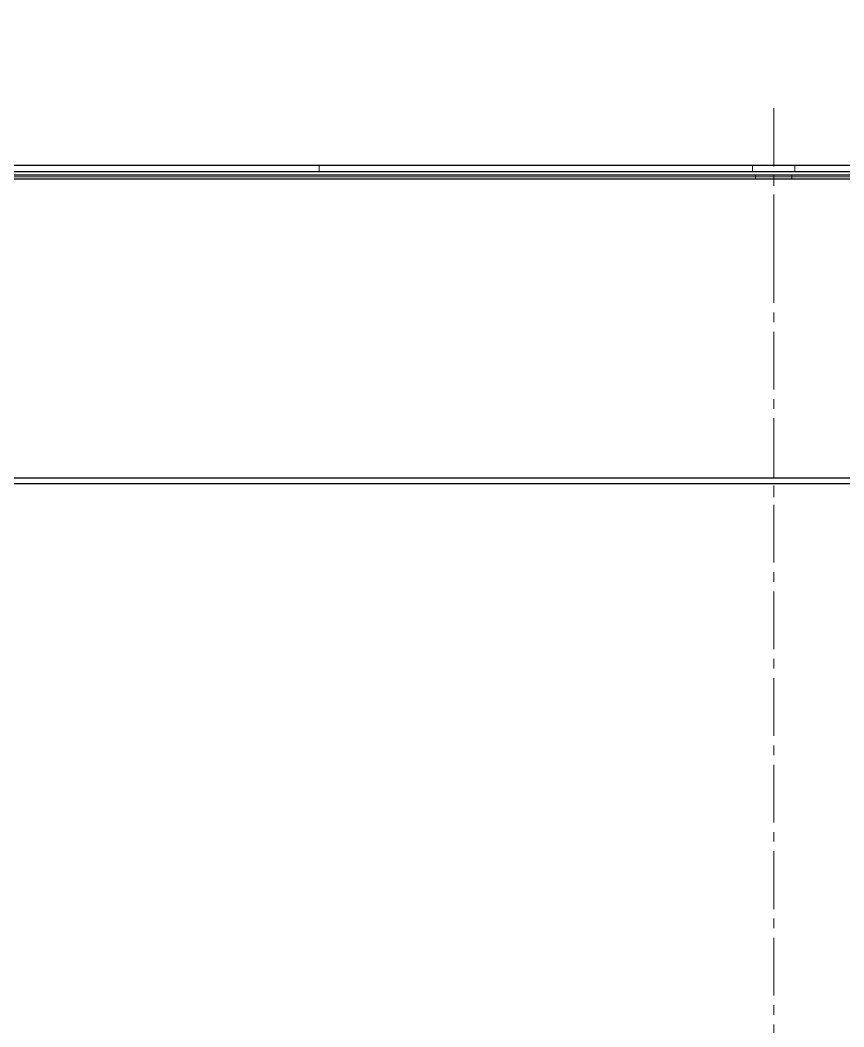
# Model space of a CAD drawing. Header units: millimetres. Extents: x 0 to 51411, y 0 to 16902.
# Drawn here: x 6073.2 to 6345.1, y 7079.7 to 7411.9 of the extents above; entities that cross this region are included whole.
import ezdxf

# ---------------------------------------------------------------- set-up
doc = ezdxf.new("R2010")
doc.units = ezdxf.units.MM
doc.linetypes.add('CENTER2', pattern=[28.575, 19.05, -3.175, 3.175, -3.175])
doc.linetypes.add('HIDDEN2', pattern=[4.7625, 3.175, -1.5875])
for name, color, linetype, lineweight in [('01_外形線', 7, 'Continuous', 25), ('03_かくれ線', 6, 'HIDDEN2', 13), ('04_中心線', 1, 'CENTER2', 9)]:
    doc.layers.add(name, color=color, linetype=linetype, lineweight=lineweight)
doc.layers.add('10_補助線', color=8, linetype='Continuous', lineweight=13, plot=False)

msp = doc.modelspace()

# ---------------------------------------------------------------- linework, layer by layer
at = {"layer": '01_外形線'}
for points in [[(5871.978, 7411.913), (5871.978, 7361.913), (6771.978, 7361.913), (6771.978, 7363.913), (5873.978, 7363.913), (5873.978, 7411.913)], [(6772.536, 7359.413), (5871.42, 7359.413), (5871.42, 7360.913), (6772.536, 7360.913)], [(6772.599, 7258.913), (5871.357, 7258.913), (5871.357, 7260.913), (6772.599, 7260.913)]]:
    msp.add_lwpolyline(points, close=True, dxfattribs=at)
at = {"layer": '03_かくれ線', "ltscale": 3}
for p, q in [((6171.978, 7363.913), (6171.978, 7361.913)), ((6314.978, 7363.913), (6314.978, 7361.913)), ((6328.978, 7363.913), (6328.978, 7361.913))]:
    msp.add_line(p, q, dxfattribs=at)
at = {"layer": '03_かくれ線'}
for p, q in [((6315.978, 7360.913), (6315.978, 7359.413)), ((6327.978, 7360.913), (6327.978, 7359.413))]:
    msp.add_line(p, q, dxfattribs=at)
at = {"layer": '04_中心線'}
for p, q in [((6321.978, 7382.913), (6321.978, 7342.913)), ((6321.978, 7382.663), (6321.978, 7337.663)), ((6321.978, 7337.663), (6321.978, 6184.163)), ((6321.978, 7279.913), (6321.978, 7239.913))]:
    msp.add_line(p, q, dxfattribs=at)
at = {"layer": '10_補助線'}
msp.add_line((6772.536, 7360.163), (5871.42, 7360.163), dxfattribs=at)

doc.saveas('drawing.dxf')
